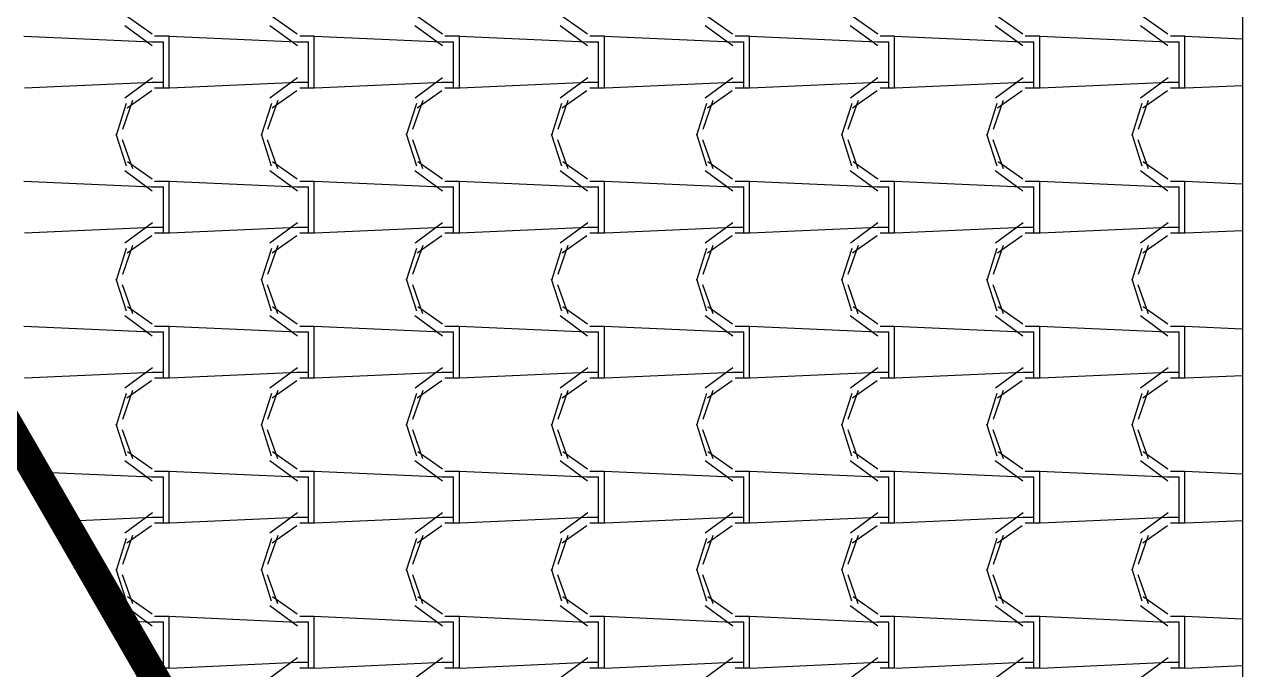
# Model space of a CAD drawing. Header units: millimetres. Extents: x -336 to -33, y -135 to 770.
# Drawn here: x -70.174 to -67.656, y 713.878 to 715.213 of the extents above; entities that cross this region are included whole.
import ezdxf

# ---------------------------------------------------------------- set-up
doc = ezdxf.new("R2010")
doc.units = ezdxf.units.MM
doc.header["$LTSCALE"] = 50
doc.header["$MEASUREMENT"] = 0
doc.layers.get('0').update_dxf_attribs({"linetype": 'CONTINUOUS'})
doc.layers.add('-HIDRO', color=8, linetype='CONTINUOUS')

# ---------------------------------------------------------------- blocks, each defined once
blk = doc.blocks.new('Seta')
at = {"const_width": 2}
blk.add_lwpolyline([(10, 15), (10, 25.981), (25, 0), (10, -25.981), (10, -15), (0, -15), (0, 15)], close=True, dxfattribs=at)

msp = doc.modelspace()

# ---------------------------------------------------------------- linework, layer by layer
at = {"layer": '-HIDRO', "linetype": 'Continuous'}
for p, q in [((-67.6556, 716.8333), (-67.6556, 710.1333)), ((-69.9611, 715.229), (-69.9101, 715.193)), ((-69.6611, 715.229), (-69.6101, 715.193)), ((-69.3611, 715.229), (-69.3101, 715.193)), ((-69.0611, 715.229), (-69.0101, 715.193)), ((-68.7611, 715.229), (-68.7101, 715.193)), ((-68.4611, 715.229), (-68.4101, 715.193)), ((-68.1611, 715.229), (-68.1101, 715.193)), ((-67.8611, 715.229), (-67.8101, 715.193)), ((-69.9669, 715.2105), (-69.9099, 715.1685)), ((-69.6669, 715.2105), (-69.6099, 715.1685)), ((-69.3669, 715.2105), (-69.3099, 715.1685)), ((-69.0669, 715.2105), (-69.0099, 715.1685)), ((-68.7669, 715.2105), (-68.7099, 715.1685)), ((-68.4669, 715.2105), (-68.4099, 715.1685)), ((-68.1669, 715.2105), (-68.1099, 715.1685)), ((-67.8669, 715.2105), (-67.8099, 715.1685)), ((-69.9112, 715.1756), (-70.1752, 715.1876)), ((-69.911, 715.1765), (-69.887, 715.1765)), ((-69.905, 715.1885), (-69.875, 715.1885)), ((-69.887, 715.0925), (-69.887, 715.1765)), ((-69.6112, 715.1756), (-69.8752, 715.1876)), ((-69.875, 715.0925), (-69.875, 715.1885)), ((-69.611, 715.1765), (-69.587, 715.1765)), ((-69.605, 715.1885), (-69.575, 715.1885)), ((-69.587, 715.0925), (-69.587, 715.1765)), ((-69.3112, 715.1756), (-69.5752, 715.1876)), ((-69.575, 715.0925), (-69.575, 715.1885)), ((-69.311, 715.1765), (-69.287, 715.1765)), ((-69.305, 715.1885), (-69.275, 715.1885)), ((-69.287, 715.0925), (-69.287, 715.1765)), ((-69.0112, 715.1756), (-69.2752, 715.1876)), ((-69.275, 715.0925), (-69.275, 715.1885)), ((-69.011, 715.1765), (-68.987, 715.1765)), ((-69.005, 715.1885), (-68.975, 715.1885)), ((-68.987, 715.0925), (-68.987, 715.1765)), ((-68.7112, 715.1756), (-68.9752, 715.1876)), ((-68.975, 715.0925), (-68.975, 715.1885)), ((-68.711, 715.1765), (-68.687, 715.1765)), ((-68.705, 715.1885), (-68.675, 715.1885)), ((-68.687, 715.0925), (-68.687, 715.1765)), ((-68.4112, 715.1756), (-68.6752, 715.1876)), ((-68.675, 715.0925), (-68.675, 715.1885)), ((-68.411, 715.1765), (-68.387, 715.1765)), ((-68.405, 715.1885), (-68.375, 715.1885)), ((-68.387, 715.0925), (-68.387, 715.1765)), ((-68.1112, 715.1756), (-68.3752, 715.1876)), ((-68.375, 715.0925), (-68.375, 715.1885)), ((-68.111, 715.1765), (-68.087, 715.1765)), ((-68.105, 715.1885), (-68.075, 715.1885)), ((-68.087, 715.0925), (-68.087, 715.1765)), ((-67.8112, 715.1756), (-68.0752, 715.1876)), ((-68.075, 715.0925), (-68.075, 715.1885)), ((-67.811, 715.1765), (-67.787, 715.1765)), ((-67.805, 715.1885), (-67.775, 715.1885)), ((-67.787, 715.0925), (-67.787, 715.1765)), ((-67.6556, 715.1822), (-67.7752, 715.1876)), ((-67.775, 715.0925), (-67.775, 715.1885)), ((-69.9097, 715.0924), (-70.1737, 715.0804)), ((-69.9095, 715.102), (-69.9665, 715.06)), ((-69.887, 715.0925), (-69.911, 715.0925)), ((-69.887, 715.0805), (-69.887, 715.0925)), ((-69.875, 715.0805), (-69.875, 715.0925)), ((-69.6097, 715.0924), (-69.8737, 715.0804)), ((-69.6095, 715.102), (-69.6665, 715.06)), ((-69.587, 715.0925), (-69.611, 715.0925)), ((-69.587, 715.0805), (-69.587, 715.0925)), ((-69.575, 715.0805), (-69.575, 715.0925)), ((-69.3097, 715.0924), (-69.5737, 715.0804)), ((-69.3095, 715.102), (-69.3665, 715.06)), ((-69.287, 715.0925), (-69.311, 715.0925)), ((-69.287, 715.0805), (-69.287, 715.0925)), ((-69.275, 715.0805), (-69.275, 715.0925)), ((-69.0097, 715.0924), (-69.2737, 715.0804)), ((-69.0095, 715.102), (-69.0665, 715.06)), ((-68.987, 715.0925), (-69.011, 715.0925)), ((-68.987, 715.0805), (-68.987, 715.0925)), ((-68.975, 715.0805), (-68.975, 715.0925)), ((-68.7097, 715.0924), (-68.9737, 715.0804)), ((-68.7095, 715.102), (-68.7665, 715.06)), ((-68.687, 715.0925), (-68.711, 715.0925)), ((-68.687, 715.0805), (-68.687, 715.0925)), ((-68.675, 715.0805), (-68.675, 715.0925)), ((-68.4097, 715.0924), (-68.6737, 715.0804)), ((-68.4095, 715.102), (-68.4665, 715.06)), ((-68.387, 715.0925), (-68.411, 715.0925)), ((-68.387, 715.0805), (-68.387, 715.0925)), ((-68.375, 715.0805), (-68.375, 715.0925)), ((-68.1097, 715.0924), (-68.3737, 715.0804)), ((-68.1095, 715.102), (-68.1665, 715.06)), ((-68.087, 715.0925), (-68.111, 715.0925)), ((-68.087, 715.0805), (-68.087, 715.0925)), ((-68.075, 715.0805), (-68.075, 715.0925)), ((-67.8097, 715.0924), (-68.0737, 715.0804)), ((-67.8095, 715.102), (-67.8665, 715.06)), ((-67.787, 715.0925), (-67.811, 715.0925)), ((-67.787, 715.0805), (-67.787, 715.0925)), ((-67.775, 715.0805), (-67.775, 715.0925)), ((-69.9111, 715.0751), (-69.9621, 715.0391)), ((-69.875, 715.0805), (-69.905, 715.0805)), ((-69.6111, 715.0751), (-69.6621, 715.0391)), ((-69.575, 715.0805), (-69.605, 715.0805)), ((-69.3111, 715.0751), (-69.3621, 715.0391)), ((-69.275, 715.0805), (-69.305, 715.0805)), ((-69.0112, 715.0751), (-69.0622, 715.0391)), ((-68.975, 715.0805), (-69.005, 715.0805)), ((-68.7112, 715.0751), (-68.7622, 715.0391)), ((-68.675, 715.0805), (-68.705, 715.0805)), ((-68.4112, 715.0751), (-68.4622, 715.0391)), ((-68.375, 715.0805), (-68.405, 715.0805)), ((-68.1112, 715.0751), (-68.1622, 715.0391)), ((-68.075, 715.0805), (-68.105, 715.0805)), ((-67.8112, 715.0751), (-67.8622, 715.0391)), ((-67.775, 715.0805), (-67.805, 715.0805)), ((-67.6556, 715.0857), (-67.7737, 715.0804)), ((-69.9637, 715.0489), (-69.9847, 714.9829)), ((-69.9506, 715.0549), (-69.9716, 714.9949)), ((-69.6637, 715.0489), (-69.6847, 714.9829)), ((-69.6506, 715.0549), (-69.6716, 714.9949)), ((-69.3637, 715.0489), (-69.3847, 714.9829)), ((-69.3506, 715.0549), (-69.3716, 714.9949)), ((-69.0637, 715.0489), (-69.0847, 714.9829)), ((-69.0506, 715.0549), (-69.0716, 714.9949)), ((-68.7637, 715.0489), (-68.7847, 714.9829)), ((-68.7506, 715.0549), (-68.7716, 714.9949)), ((-68.4637, 715.0489), (-68.4847, 714.9829)), ((-68.4506, 715.055), (-68.4716, 714.995)), ((-68.1637, 715.0489), (-68.1847, 714.9829)), ((-68.1506, 715.055), (-68.1716, 714.995)), ((-67.8637, 715.0489), (-67.8847, 714.9829)), ((-67.8506, 715.055), (-67.8716, 714.995)), ((-69.9849, 714.9861), (-69.9639, 714.9201)), ((-69.972, 714.9746), (-69.951, 714.9146)), ((-69.6849, 714.9861), (-69.6639, 714.9201)), ((-69.672, 714.9746), (-69.651, 714.9146)), ((-69.3849, 714.9861), (-69.3639, 714.9201)), ((-69.372, 714.9746), (-69.351, 714.9146)), ((-69.0849, 714.9861), (-69.0639, 714.9201)), ((-69.072, 714.9746), (-69.051, 714.9146)), ((-68.7849, 714.9861), (-68.7639, 714.9201)), ((-68.772, 714.9746), (-68.751, 714.9146)), ((-68.4849, 714.9861), (-68.4639, 714.9201)), ((-68.472, 714.9746), (-68.451, 714.9146)), ((-68.1849, 714.9861), (-68.1639, 714.9201)), ((-68.172, 714.9746), (-68.151, 714.9146)), ((-67.8849, 714.9861), (-67.8639, 714.9201)), ((-67.872, 714.9745), (-67.851, 714.9145)), ((-69.9611, 714.929), (-69.9101, 714.893)), ((-69.6611, 714.929), (-69.6101, 714.893)), ((-69.3611, 714.929), (-69.3101, 714.893)), ((-69.0611, 714.929), (-69.0101, 714.893)), ((-68.7611, 714.929), (-68.7101, 714.893)), ((-68.4611, 714.929), (-68.4101, 714.893)), ((-68.1611, 714.929), (-68.1101, 714.893)), ((-67.8611, 714.929), (-67.8101, 714.893)), ((-69.9669, 714.9105), (-69.9099, 714.8685)), ((-69.6669, 714.9105), (-69.6099, 714.8685)), ((-69.3669, 714.9105), (-69.3099, 714.8685)), ((-69.0669, 714.9105), (-69.0099, 714.8685)), ((-68.7669, 714.9105), (-68.7099, 714.8685)), ((-68.4669, 714.9105), (-68.4099, 714.8685)), ((-68.1669, 714.9105), (-68.1099, 714.8685)), ((-67.8669, 714.9105), (-67.8099, 714.8685)), ((-69.9112, 714.8756), (-70.1752, 714.8876)), ((-69.911, 714.8765), (-69.887, 714.8765)), ((-69.905, 714.8885), (-69.875, 714.8885)), ((-69.887, 714.7925), (-69.887, 714.8765)), ((-69.6112, 714.8756), (-69.8752, 714.8876)), ((-69.875, 714.7925), (-69.875, 714.8885)), ((-69.611, 714.8765), (-69.587, 714.8765)), ((-69.605, 714.8885), (-69.575, 714.8885)), ((-69.587, 714.7925), (-69.587, 714.8765)), ((-69.3112, 714.8756), (-69.5752, 714.8876)), ((-69.575, 714.7925), (-69.575, 714.8885)), ((-69.311, 714.8765), (-69.287, 714.8765)), ((-69.305, 714.8885), (-69.275, 714.8885)), ((-69.287, 714.7925), (-69.287, 714.8765)), ((-69.0112, 714.8756), (-69.2752, 714.8876)), ((-69.275, 714.7925), (-69.275, 714.8885)), ((-69.011, 714.8765), (-68.987, 714.8765)), ((-69.005, 714.8885), (-68.975, 714.8885)), ((-68.987, 714.7925), (-68.987, 714.8765)), ((-68.7112, 714.8756), (-68.9752, 714.8876)), ((-68.975, 714.7925), (-68.975, 714.8885)), ((-68.711, 714.8765), (-68.687, 714.8765)), ((-68.705, 714.8885), (-68.675, 714.8885)), ((-68.687, 714.7925), (-68.687, 714.8765)), ((-68.4112, 714.8756), (-68.6752, 714.8876)), ((-68.675, 714.7925), (-68.675, 714.8885)), ((-68.411, 714.8765), (-68.387, 714.8765)), ((-68.405, 714.8885), (-68.375, 714.8885)), ((-68.387, 714.7925), (-68.387, 714.8765)), ((-68.1112, 714.8756), (-68.3752, 714.8876)), ((-68.375, 714.7925), (-68.375, 714.8885)), ((-68.111, 714.8765), (-68.087, 714.8765)), ((-68.105, 714.8885), (-68.075, 714.8885)), ((-68.087, 714.7925), (-68.087, 714.8765)), ((-67.8112, 714.8756), (-68.0752, 714.8876)), ((-68.075, 714.7925), (-68.075, 714.8885)), ((-67.811, 714.8765), (-67.787, 714.8765)), ((-67.805, 714.8885), (-67.775, 714.8885)), ((-67.787, 714.7925), (-67.787, 714.8765)), ((-67.6556, 714.8822), (-67.7752, 714.8876)), ((-67.775, 714.7925), (-67.775, 714.8885)), ((-69.9097, 714.7924), (-70.1737, 714.7804)), ((-69.9095, 714.802), (-69.9665, 714.76)), ((-69.887, 714.7925), (-69.911, 714.7925)), ((-69.887, 714.7805), (-69.887, 714.7925)), ((-69.875, 714.7805), (-69.875, 714.7925)), ((-69.6097, 714.7924), (-69.8737, 714.7804)), ((-69.6095, 714.802), (-69.6665, 714.76)), ((-69.587, 714.7925), (-69.611, 714.7925)), ((-69.587, 714.7805), (-69.587, 714.7925)), ((-69.575, 714.7805), (-69.575, 714.7925)), ((-69.3097, 714.7924), (-69.5737, 714.7804)), ((-69.3095, 714.802), (-69.3665, 714.76)), ((-69.287, 714.7925), (-69.311, 714.7925)), ((-69.287, 714.7805), (-69.287, 714.7925)), ((-69.275, 714.7805), (-69.275, 714.7925)), ((-69.0097, 714.7924), (-69.2737, 714.7804)), ((-69.0095, 714.802), (-69.0665, 714.76)), ((-68.987, 714.7925), (-69.011, 714.7925)), ((-68.987, 714.7805), (-68.987, 714.7925)), ((-68.975, 714.7805), (-68.975, 714.7925)), ((-68.7097, 714.7924), (-68.9737, 714.7804)), ((-68.7095, 714.802), (-68.7665, 714.76)), ((-68.687, 714.7925), (-68.711, 714.7925)), ((-68.687, 714.7805), (-68.687, 714.7925)), ((-68.675, 714.7805), (-68.675, 714.7925)), ((-68.4097, 714.7924), (-68.6737, 714.7804)), ((-68.4095, 714.802), (-68.4665, 714.76)), ((-68.387, 714.7925), (-68.411, 714.7925)), ((-68.387, 714.7805), (-68.387, 714.7925)), ((-68.375, 714.7805), (-68.375, 714.7925)), ((-68.1097, 714.7924), (-68.3737, 714.7804)), ((-68.1095, 714.802), (-68.1665, 714.76)), ((-68.087, 714.7925), (-68.111, 714.7925)), ((-68.087, 714.7805), (-68.087, 714.7925)), ((-68.075, 714.7805), (-68.075, 714.7925)), ((-67.8097, 714.7924), (-68.0737, 714.7804)), ((-67.8095, 714.802), (-67.8665, 714.76)), ((-67.787, 714.7925), (-67.811, 714.7925)), ((-67.787, 714.7805), (-67.787, 714.7925)), ((-67.775, 714.7805), (-67.775, 714.7925)), ((-69.9111, 714.7751), (-69.9621, 714.7391)), ((-69.875, 714.7805), (-69.905, 714.7805)), ((-69.6111, 714.7751), (-69.6621, 714.7391)), ((-69.575, 714.7805), (-69.605, 714.7805)), ((-69.3112, 714.7751), (-69.3622, 714.7391)), ((-69.275, 714.7805), (-69.305, 714.7805)), ((-69.0112, 714.7751), (-69.0622, 714.7391)), ((-68.975, 714.7805), (-69.005, 714.7805)), ((-68.7112, 714.7751), (-68.7622, 714.7391)), ((-68.675, 714.7805), (-68.705, 714.7805)), ((-68.4112, 714.7751), (-68.4622, 714.7391)), ((-68.375, 714.7805), (-68.405, 714.7805)), ((-68.1112, 714.7751), (-68.1622, 714.7391)), ((-68.075, 714.7805), (-68.105, 714.7805)), ((-67.8112, 714.7751), (-67.8622, 714.7391)), ((-67.775, 714.7805), (-67.805, 714.7805)), ((-67.6556, 714.7857), (-67.7737, 714.7804)), ((-69.9637, 714.7489), (-69.9847, 714.6829)), ((-69.9506, 714.7549), (-69.9716, 714.6949)), ((-69.6637, 714.7489), (-69.6847, 714.6829)), ((-69.6506, 714.7549), (-69.6716, 714.6949)), ((-69.3637, 714.7489), (-69.3847, 714.6829)), ((-69.3506, 714.7549), (-69.3716, 714.6949)), ((-69.0637, 714.7489), (-69.0847, 714.6829)), ((-69.0506, 714.7549), (-69.0716, 714.6949)), ((-68.7637, 714.7489), (-68.7847, 714.6829)), ((-68.7506, 714.755), (-68.7716, 714.695)), ((-68.4637, 714.7489), (-68.4847, 714.6829)), ((-68.4506, 714.755), (-68.4716, 714.695)), ((-68.1637, 714.7489), (-68.1847, 714.6829)), ((-68.1506, 714.755), (-68.1716, 714.695)), ((-67.8637, 714.7489), (-67.8847, 714.6829)), ((-67.8506, 714.755), (-67.8716, 714.695)), ((-69.9849, 714.6861), (-69.9639, 714.6201)), ((-69.972, 714.6746), (-69.951, 714.6146)), ((-69.6849, 714.6861), (-69.6639, 714.6201)), ((-69.672, 714.6746), (-69.651, 714.6146)), ((-69.3849, 714.6861), (-69.3639, 714.6201)), ((-69.372, 714.6746), (-69.351, 714.6146)), ((-69.0849, 714.6861), (-69.0639, 714.6201)), ((-69.072, 714.6746), (-69.051, 714.6146)), ((-68.7849, 714.6861), (-68.7639, 714.6201)), ((-68.772, 714.6746), (-68.751, 714.6146)), ((-68.4849, 714.6861), (-68.4639, 714.6201)), ((-68.472, 714.6746), (-68.451, 714.6146)), ((-68.1849, 714.6861), (-68.1639, 714.6201)), ((-68.172, 714.6746), (-68.151, 714.6146)), ((-67.8849, 714.6861), (-67.8639, 714.6201)), ((-67.872, 714.6745), (-67.851, 714.6145)), ((-69.9611, 714.629), (-69.9101, 714.593)), ((-69.6611, 714.629), (-69.6101, 714.593)), ((-69.3611, 714.629), (-69.3101, 714.593)), ((-69.0611, 714.629), (-69.0101, 714.593)), ((-68.7611, 714.629), (-68.7101, 714.593)), ((-68.4611, 714.629), (-68.4101, 714.593)), ((-68.1611, 714.629), (-68.1101, 714.593)), ((-67.8611, 714.629), (-67.8101, 714.593)), ((-69.9669, 714.6105), (-69.9099, 714.5685)), ((-69.905, 714.5885), (-69.875, 714.5885)), ((-69.875, 714.4925), (-69.875, 714.5885)), ((-69.6669, 714.6105), (-69.6099, 714.5685)), ((-69.605, 714.5885), (-69.575, 714.5885)), ((-69.575, 714.4925), (-69.575, 714.5885)), ((-69.3669, 714.6105), (-69.3099, 714.5685)), ((-69.305, 714.5885), (-69.275, 714.5885)), ((-69.275, 714.4925), (-69.275, 714.5885)), ((-69.0669, 714.6105), (-69.0099, 714.5685)), ((-69.005, 714.5885), (-68.975, 714.5885)), ((-68.975, 714.4925), (-68.975, 714.5885)), ((-68.7669, 714.6105), (-68.7099, 714.5685)), ((-68.705, 714.5885), (-68.675, 714.5885)), ((-68.675, 714.4925), (-68.675, 714.5885)), ((-68.4669, 714.6105), (-68.4099, 714.5685)), ((-68.405, 714.5885), (-68.375, 714.5885)), ((-68.375, 714.4925), (-68.375, 714.5885)), ((-68.1669, 714.6105), (-68.1099, 714.5685)), ((-68.105, 714.5885), (-68.075, 714.5885)), ((-68.075, 714.4925), (-68.075, 714.5885)), ((-67.8669, 714.6105), (-67.8099, 714.5685)), ((-67.805, 714.5885), (-67.775, 714.5885)), ((-67.775, 714.4925), (-67.775, 714.5885)), ((-69.9113, 714.5756), (-70.1753, 714.5876)), ((-69.911, 714.5765), (-69.887, 714.5765)), ((-69.887, 714.4925), (-69.887, 714.5765)), ((-69.6113, 714.5756), (-69.8753, 714.5876)), ((-69.611, 714.5765), (-69.587, 714.5765)), ((-69.587, 714.4925), (-69.587, 714.5765)), ((-69.3113, 714.5756), (-69.5753, 714.5876)), ((-69.311, 714.5765), (-69.287, 714.5765)), ((-69.287, 714.4925), (-69.287, 714.5765)), ((-69.0113, 714.5756), (-69.2753, 714.5876)), ((-69.011, 714.5765), (-68.987, 714.5765)), ((-68.987, 714.4925), (-68.987, 714.5765)), ((-68.7113, 714.5756), (-68.9753, 714.5876)), ((-68.711, 714.5765), (-68.687, 714.5765)), ((-68.687, 714.4925), (-68.687, 714.5765)), ((-68.4113, 714.5756), (-68.6753, 714.5876)), ((-68.411, 714.5765), (-68.387, 714.5765)), ((-68.387, 714.4925), (-68.387, 714.5765)), ((-68.1113, 714.5756), (-68.3753, 714.5876)), ((-68.111, 714.5765), (-68.087, 714.5765)), ((-68.087, 714.4925), (-68.087, 714.5765)), ((-67.8113, 714.5756), (-68.0753, 714.5876)), ((-67.811, 714.5765), (-67.787, 714.5765)), ((-67.787, 714.4925), (-67.787, 714.5765)), ((-67.6556, 714.5822), (-67.7753, 714.5876)), ((-69.9097, 714.4924), (-70.1737, 714.4804)), ((-69.9095, 714.502), (-69.9665, 714.46)), ((-69.887, 714.4925), (-69.911, 714.4925)), ((-69.887, 714.4805), (-69.887, 714.4925)), ((-69.875, 714.4805), (-69.875, 714.4925)), ((-69.6097, 714.4924), (-69.8737, 714.4804)), ((-69.6095, 714.502), (-69.6665, 714.46)), ((-69.587, 714.4925), (-69.611, 714.4925)), ((-69.587, 714.4805), (-69.587, 714.4925)), ((-69.575, 714.4805), (-69.575, 714.4925)), ((-69.3097, 714.4924), (-69.5737, 714.4804)), ((-69.3095, 714.502), (-69.3665, 714.46)), ((-69.287, 714.4925), (-69.311, 714.4925)), ((-69.287, 714.4805), (-69.287, 714.4925)), ((-69.275, 714.4805), (-69.275, 714.4925)), ((-69.0097, 714.4924), (-69.2737, 714.4804)), ((-69.0095, 714.502), (-69.0665, 714.46)), ((-68.987, 714.4925), (-69.011, 714.4925)), ((-68.987, 714.4805), (-68.987, 714.4925)), ((-68.975, 714.4805), (-68.975, 714.4925)), ((-68.7097, 714.4924), (-68.9737, 714.4804)), ((-68.7095, 714.502), (-68.7665, 714.46)), ((-68.687, 714.4925), (-68.711, 714.4925)), ((-68.687, 714.4805), (-68.687, 714.4925)), ((-68.675, 714.4805), (-68.675, 714.4925)), ((-68.4097, 714.4924), (-68.6737, 714.4804)), ((-68.4095, 714.502), (-68.4665, 714.46)), ((-68.387, 714.4925), (-68.411, 714.4925)), ((-68.387, 714.4805), (-68.387, 714.4925)), ((-68.375, 714.4805), (-68.375, 714.4925)), ((-68.1097, 714.4924), (-68.3737, 714.4804)), ((-68.1095, 714.502), (-68.1665, 714.46)), ((-68.087, 714.4925), (-68.111, 714.4925)), ((-68.087, 714.4805), (-68.087, 714.4925)), ((-68.075, 714.4805), (-68.075, 714.4925)), ((-67.8096, 714.4924), (-68.0737, 714.4804)), ((-67.8095, 714.502), (-67.8665, 714.46)), ((-67.787, 714.4925), (-67.811, 714.4925)), ((-67.787, 714.4805), (-67.787, 714.4925)), ((-67.775, 714.4805), (-67.775, 714.4925)), ((-69.9112, 714.4751), (-69.9622, 714.4391)), ((-69.875, 714.4805), (-69.905, 714.4805)), ((-69.6112, 714.4751), (-69.6622, 714.4391)), ((-69.575, 714.4805), (-69.605, 714.4805)), ((-69.3112, 714.4751), (-69.3622, 714.4391)), ((-69.275, 714.4805), (-69.305, 714.4805)), ((-69.0112, 714.4751), (-69.0622, 714.4391)), ((-68.975, 714.4805), (-69.005, 714.4805)), ((-68.7112, 714.4751), (-68.7622, 714.4391)), ((-68.675, 714.4805), (-68.705, 714.4805)), ((-68.4112, 714.4751), (-68.4622, 714.4391)), ((-68.375, 714.4805), (-68.405, 714.4805)), ((-68.1112, 714.4751), (-68.1622, 714.4391)), ((-68.075, 714.4805), (-68.105, 714.4805)), ((-67.8112, 714.4751), (-67.8622, 714.4391)), ((-67.775, 714.4805), (-67.805, 714.4805)), ((-67.6556, 714.4857), (-67.7736, 714.4804)), ((-69.9637, 714.4489), (-69.9847, 714.3829)), ((-69.9506, 714.4549), (-69.9716, 714.3949)), ((-69.6637, 714.4489), (-69.6847, 714.3829)), ((-69.6506, 714.4549), (-69.6716, 714.3949)), ((-69.3637, 714.4489), (-69.3847, 714.3829)), ((-69.3506, 714.4549), (-69.3716, 714.3949)), ((-69.0637, 714.4489), (-69.0847, 714.3829)), ((-69.0506, 714.4549), (-69.0716, 714.3949)), ((-68.7637, 714.4489), (-68.7847, 714.3829)), ((-68.7506, 714.455), (-68.7716, 714.395)), ((-68.4637, 714.4489), (-68.4847, 714.3829)), ((-68.4506, 714.455), (-68.4716, 714.395)), ((-68.1637, 714.4489), (-68.1847, 714.3829)), ((-68.1506, 714.455), (-68.1716, 714.395)), ((-67.8637, 714.4489), (-67.8847, 714.3829)), ((-67.8506, 714.455), (-67.8716, 714.395)), ((-69.9849, 714.3861), (-69.9639, 714.3201)), ((-69.972, 714.3746), (-69.951, 714.3146)), ((-69.6849, 714.3861), (-69.6639, 714.3201)), ((-69.672, 714.3746), (-69.651, 714.3146)), ((-69.3849, 714.3861), (-69.3639, 714.3201)), ((-69.372, 714.3746), (-69.351, 714.3146)), ((-69.0849, 714.3861), (-69.0639, 714.3201)), ((-69.072, 714.3746), (-69.051, 714.3146)), ((-68.7849, 714.3861), (-68.7639, 714.3201)), ((-68.772, 714.3746), (-68.751, 714.3146)), ((-68.4849, 714.3861), (-68.4639, 714.3201)), ((-68.472, 714.3746), (-68.451, 714.3146)), ((-68.1849, 714.3861), (-68.1639, 714.3201)), ((-68.172, 714.3746), (-68.151, 714.3146)), ((-67.8849, 714.3861), (-67.8639, 714.3201)), ((-67.872, 714.3746), (-67.851, 714.3146)), ((-69.9611, 714.329), (-69.9101, 714.293)), ((-69.6611, 714.329), (-69.6101, 714.293)), ((-69.3611, 714.329), (-69.3101, 714.293)), ((-69.0611, 714.329), (-69.0101, 714.293)), ((-68.7611, 714.329), (-68.7101, 714.293)), ((-68.4611, 714.329), (-68.4101, 714.293)), ((-68.1611, 714.329), (-68.1101, 714.293)), ((-67.8611, 714.329), (-67.8101, 714.293)), ((-69.9113, 714.2756), (-70.1511, 714.2865)), ((-69.9669, 714.3105), (-69.9099, 714.2685)), ((-69.905, 714.2885), (-69.875, 714.2885)), ((-69.6113, 714.2756), (-69.8753, 714.2876)), ((-69.875, 714.1925), (-69.875, 714.2885)), ((-69.6669, 714.3105), (-69.6099, 714.2685)), ((-69.605, 714.2885), (-69.575, 714.2885)), ((-69.3113, 714.2756), (-69.5753, 714.2876)), ((-69.575, 714.1925), (-69.575, 714.2885)), ((-69.3669, 714.3105), (-69.3099, 714.2685)), ((-69.305, 714.2885), (-69.275, 714.2885)), ((-69.0113, 714.2756), (-69.2753, 714.2876)), ((-69.275, 714.1925), (-69.275, 714.2885)), ((-69.0669, 714.3105), (-69.0099, 714.2685)), ((-69.005, 714.2885), (-68.975, 714.2885)), ((-68.7113, 714.2756), (-68.9753, 714.2876)), ((-68.975, 714.1925), (-68.975, 714.2885)), ((-68.7669, 714.3105), (-68.7099, 714.2685)), ((-68.705, 714.2885), (-68.675, 714.2885)), ((-68.4113, 714.2756), (-68.6753, 714.2876)), ((-68.675, 714.1925), (-68.675, 714.2885)), ((-68.4669, 714.3105), (-68.4099, 714.2685)), ((-68.405, 714.2885), (-68.375, 714.2885)), ((-68.1113, 714.2756), (-68.3753, 714.2876)), ((-68.375, 714.1925), (-68.375, 714.2885)), ((-68.1669, 714.3105), (-68.1099, 714.2685)), ((-68.105, 714.2885), (-68.075, 714.2885)), ((-67.8113, 714.2756), (-68.0753, 714.2876)), ((-68.075, 714.1925), (-68.075, 714.2885)), ((-67.8669, 714.3105), (-67.8099, 714.2685)), ((-67.805, 714.2885), (-67.775, 714.2885)), ((-67.6556, 714.2822), (-67.7753, 714.2876)), ((-67.775, 714.1925), (-67.775, 714.2885)), ((-69.911, 714.2765), (-69.887, 714.2765)), ((-69.887, 714.1925), (-69.887, 714.2765)), ((-69.611, 714.2765), (-69.587, 714.2765)), ((-69.587, 714.1925), (-69.587, 714.2765)), ((-69.311, 714.2765), (-69.287, 714.2765)), ((-69.287, 714.1925), (-69.287, 714.2765)), ((-69.011, 714.2765), (-68.987, 714.2765)), ((-68.987, 714.1925), (-68.987, 714.2765)), ((-68.711, 714.2765), (-68.687, 714.2765)), ((-68.687, 714.1925), (-68.687, 714.2765)), ((-68.411, 714.2765), (-68.387, 714.2765)), ((-68.387, 714.1925), (-68.387, 714.2765)), ((-68.111, 714.2765), (-68.087, 714.2765)), ((-68.087, 714.1925), (-68.087, 714.2765)), ((-67.811, 714.2765), (-67.787, 714.2765)), ((-67.787, 714.1925), (-67.787, 714.2765)), ((-69.9096, 714.1924), (-70.092, 714.1841)), ((-69.9095, 714.202), (-69.9665, 714.16)), ((-69.887, 714.1925), (-69.911, 714.1925)), ((-69.887, 714.1805), (-69.887, 714.1925)), ((-69.875, 714.1805), (-69.875, 714.1925)), ((-69.6096, 714.1924), (-69.8736, 714.1804)), ((-69.6095, 714.202), (-69.6665, 714.16)), ((-69.587, 714.1925), (-69.611, 714.1925)), ((-69.587, 714.1805), (-69.587, 714.1925)), ((-69.575, 714.1805), (-69.575, 714.1925)), ((-69.3096, 714.1924), (-69.5736, 714.1804)), ((-69.3095, 714.202), (-69.3665, 714.16)), ((-69.287, 714.1925), (-69.311, 714.1925)), ((-69.287, 714.1805), (-69.287, 714.1925)), ((-69.275, 714.1805), (-69.275, 714.1925)), ((-69.0096, 714.1924), (-69.2736, 714.1804)), ((-69.0095, 714.202), (-69.0665, 714.16)), ((-68.987, 714.1925), (-69.011, 714.1925)), ((-68.987, 714.1805), (-68.987, 714.1925)), ((-68.975, 714.1805), (-68.975, 714.1925)), ((-68.7096, 714.1924), (-68.9736, 714.1804)), ((-68.7095, 714.202), (-68.7665, 714.16)), ((-68.687, 714.1925), (-68.711, 714.1925)), ((-68.687, 714.1805), (-68.687, 714.1925)), ((-68.675, 714.1805), (-68.675, 714.1925)), ((-68.4096, 714.1924), (-68.6736, 714.1804)), ((-68.4095, 714.202), (-68.4665, 714.16)), ((-68.387, 714.1925), (-68.411, 714.1925)), ((-68.387, 714.1805), (-68.387, 714.1925)), ((-68.375, 714.1805), (-68.375, 714.1925)), ((-68.1096, 714.1924), (-68.3736, 714.1804)), ((-68.1095, 714.202), (-68.1665, 714.16)), ((-68.087, 714.1925), (-68.111, 714.1925)), ((-68.087, 714.1805), (-68.087, 714.1925)), ((-68.075, 714.1805), (-68.075, 714.1925)), ((-67.8096, 714.1924), (-68.0736, 714.1804)), ((-67.8095, 714.202), (-67.8665, 714.16)), ((-67.787, 714.1925), (-67.811, 714.1925)), ((-67.787, 714.1805), (-67.787, 714.1925)), ((-67.775, 714.1805), (-67.775, 714.1925)), ((-67.6556, 714.1857), (-67.7736, 714.1804)), ((-69.9112, 714.1751), (-69.9622, 714.1391)), ((-69.875, 714.1805), (-69.905, 714.1805)), ((-69.6112, 714.1751), (-69.6622, 714.1391)), ((-69.575, 714.1805), (-69.605, 714.1805)), ((-69.3112, 714.1751), (-69.3622, 714.1391)), ((-69.275, 714.1805), (-69.305, 714.1805)), ((-69.0112, 714.1751), (-69.0622, 714.1391)), ((-68.975, 714.1805), (-69.005, 714.1805)), ((-68.7112, 714.1751), (-68.7622, 714.1391)), ((-68.675, 714.1805), (-68.705, 714.1805)), ((-68.4112, 714.1751), (-68.4622, 714.1391)), ((-68.375, 714.1805), (-68.405, 714.1805)), ((-68.1112, 714.1751), (-68.1622, 714.1391)), ((-68.075, 714.1805), (-68.105, 714.1805)), ((-67.8112, 714.1751), (-67.8622, 714.1391)), ((-67.775, 714.1805), (-67.805, 714.1805)), ((-69.9637, 714.1489), (-69.9847, 714.0829)), ((-69.9506, 714.1549), (-69.9716, 714.0949)), ((-69.6637, 714.1489), (-69.6847, 714.0829)), ((-69.6506, 714.1549), (-69.6716, 714.0949)), ((-69.3637, 714.1489), (-69.3847, 714.0829)), ((-69.3506, 714.1549), (-69.3716, 714.0949)), ((-69.0637, 714.1489), (-69.0847, 714.0829)), ((-69.0506, 714.1549), (-69.0716, 714.0949)), ((-68.7637, 714.1489), (-68.7847, 714.0829)), ((-68.7506, 714.155), (-68.7716, 714.095)), ((-68.4637, 714.1489), (-68.4847, 714.0829)), ((-68.4506, 714.155), (-68.4716, 714.095)), ((-68.1637, 714.1489), (-68.1847, 714.0829)), ((-68.1506, 714.155), (-68.1716, 714.095)), ((-67.8637, 714.1489), (-67.8847, 714.0829)), ((-67.8506, 714.155), (-67.8716, 714.095)), ((-69.9849, 714.0861), (-69.9639, 714.0201)), ((-69.6849, 714.0861), (-69.6639, 714.0201)), ((-69.3849, 714.0861), (-69.3639, 714.0201)), ((-69.0849, 714.0861), (-69.0639, 714.0201)), ((-68.7849, 714.0861), (-68.7639, 714.0201)), ((-68.4849, 714.0861), (-68.4639, 714.0201)), ((-68.1849, 714.0861), (-68.1639, 714.0201)), ((-67.8849, 714.0861), (-67.8639, 714.0201)), ((-69.972, 714.0746), (-69.951, 714.0146)), ((-69.672, 714.0746), (-69.651, 714.0146)), ((-69.372, 714.0746), (-69.351, 714.0146)), ((-69.072, 714.0746), (-69.051, 714.0146)), ((-68.772, 714.0746), (-68.751, 714.0146)), ((-68.472, 714.0746), (-68.451, 714.0146)), ((-68.172, 714.0746), (-68.151, 714.0146)), ((-67.872, 714.0746), (-67.851, 714.0146)), ((-69.9669, 714.0105), (-69.9099, 713.9685)), ((-69.9611, 714.029), (-69.9101, 713.993)), ((-69.6669, 714.0105), (-69.6099, 713.9685)), ((-69.6611, 714.029), (-69.6101, 713.993)), ((-69.3669, 714.0105), (-69.3099, 713.9685)), ((-69.3611, 714.029), (-69.3101, 713.993)), ((-69.0669, 714.0105), (-69.0099, 713.9685)), ((-69.0611, 714.029), (-69.0101, 713.993)), ((-68.7669, 714.0105), (-68.7099, 713.9685)), ((-68.7611, 714.029), (-68.7101, 713.993)), ((-68.4669, 714.0105), (-68.4099, 713.9685)), ((-68.4611, 714.029), (-68.4101, 713.993)), ((-68.1669, 714.0105), (-68.1099, 713.9685)), ((-68.1611, 714.029), (-68.1101, 713.993)), ((-67.8669, 714.0105), (-67.8099, 713.9685)), ((-67.8611, 714.029), (-67.8101, 713.993)), ((-69.905, 713.9885), (-69.875, 713.9885)), ((-69.6113, 713.9756), (-69.8753, 713.9876)), ((-69.875, 713.8925), (-69.875, 713.9885)), ((-69.605, 713.9885), (-69.575, 713.9885)), ((-69.3113, 713.9756), (-69.5753, 713.9876)), ((-69.575, 713.8925), (-69.575, 713.9885)), ((-69.305, 713.9885), (-69.275, 713.9885)), ((-69.0113, 713.9756), (-69.2753, 713.9876)), ((-69.275, 713.8925), (-69.275, 713.9885)), ((-69.005, 713.9885), (-68.975, 713.9885)), ((-68.7113, 713.9756), (-68.9753, 713.9876)), ((-68.975, 713.8925), (-68.975, 713.9885)), ((-68.705, 713.9885), (-68.675, 713.9885)), ((-68.4113, 713.9756), (-68.6753, 713.9876)), ((-68.675, 713.8925), (-68.675, 713.9885)), ((-68.405, 713.9885), (-68.375, 713.9885)), ((-68.1113, 713.9756), (-68.3753, 713.9876)), ((-68.375, 713.8925), (-68.375, 713.9885)), ((-68.105, 713.9885), (-68.075, 713.9885)), ((-67.8113, 713.9756), (-68.0753, 713.9876)), ((-68.075, 713.8925), (-68.075, 713.9885)), ((-67.805, 713.9885), (-67.775, 713.9885)), ((-67.6556, 713.9822), (-67.7753, 713.9876)), ((-67.775, 713.8925), (-67.775, 713.9885)), ((-69.9113, 713.9756), (-69.9732, 713.9784)), ((-69.911, 713.9765), (-69.887, 713.9765)), ((-69.887, 713.8925), (-69.887, 713.9765)), ((-69.611, 713.9765), (-69.587, 713.9765)), ((-69.587, 713.8925), (-69.587, 713.9765)), ((-69.311, 713.9765), (-69.287, 713.9765)), ((-69.287, 713.8925), (-69.287, 713.9765)), ((-69.011, 713.9765), (-68.987, 713.9765)), ((-68.987, 713.8925), (-68.987, 713.9765)), ((-68.711, 713.9765), (-68.687, 713.9765)), ((-68.687, 713.8925), (-68.687, 713.9765)), ((-68.411, 713.9765), (-68.387, 713.9765)), ((-68.387, 713.8925), (-68.387, 713.9765)), ((-68.111, 713.9765), (-68.087, 713.9765)), ((-68.087, 713.8925), (-68.087, 713.9765)), ((-67.811, 713.9765), (-67.787, 713.9765)), ((-67.787, 713.8925), (-67.787, 713.9765)), ((-69.9095, 713.902), (-69.9233, 713.8919)), ((-69.9096, 713.8924), (-69.9232, 713.8918)), ((-69.887, 713.8925), (-69.911, 713.8925)), ((-69.887, 713.8805), (-69.887, 713.8925)), ((-69.875, 713.8805), (-69.875, 713.8925)), ((-69.6096, 713.8924), (-69.8736, 713.8804)), ((-69.6095, 713.902), (-69.6665, 713.86)), ((-69.587, 713.8925), (-69.611, 713.8925)), ((-69.587, 713.8805), (-69.587, 713.8925)), ((-69.575, 713.8805), (-69.575, 713.8925)), ((-69.3096, 713.8924), (-69.5736, 713.8804)), ((-69.3095, 713.902), (-69.3665, 713.86)), ((-69.287, 713.8925), (-69.311, 713.8925)), ((-69.287, 713.8805), (-69.287, 713.8925)), ((-69.275, 713.8805), (-69.275, 713.8925)), ((-69.0096, 713.8924), (-69.2736, 713.8804)), ((-69.0095, 713.902), (-69.0665, 713.86)), ((-68.987, 713.8925), (-69.011, 713.8925)), ((-68.987, 713.8805), (-68.987, 713.8925)), ((-68.975, 713.8805), (-68.975, 713.8925)), ((-68.7096, 713.8924), (-68.9736, 713.8804)), ((-68.7095, 713.902), (-68.7665, 713.86)), ((-68.687, 713.8925), (-68.711, 713.8925)), ((-68.687, 713.8805), (-68.687, 713.8925)), ((-68.675, 713.8805), (-68.675, 713.8925)), ((-68.4096, 713.8924), (-68.6736, 713.8804)), ((-68.4095, 713.902), (-68.4665, 713.86)), ((-68.387, 713.8925), (-68.411, 713.8925)), ((-68.387, 713.8805), (-68.387, 713.8925)), ((-68.375, 713.8805), (-68.375, 713.8925)), ((-68.1096, 713.8924), (-68.3736, 713.8804)), ((-68.1095, 713.902), (-68.1665, 713.86)), ((-68.087, 713.8925), (-68.111, 713.8925)), ((-68.087, 713.8805), (-68.087, 713.8925)), ((-68.075, 713.8805), (-68.075, 713.8925)), ((-67.8096, 713.8924), (-68.0736, 713.8804)), ((-67.8095, 713.902), (-67.8665, 713.86)), ((-67.787, 713.8925), (-67.811, 713.8925)), ((-67.787, 713.8805), (-67.787, 713.8925)), ((-67.775, 713.8805), (-67.775, 713.8925)), ((-67.6556, 713.8857), (-67.7736, 713.8804)), ((-69.875, 713.8805), (-69.905, 713.8805)), ((-69.575, 713.8805), (-69.605, 713.8805)), ((-69.275, 713.8805), (-69.305, 713.8805)), ((-68.975, 713.8805), (-69.005, 713.8805)), ((-68.675, 713.8805), (-68.705, 713.8805)), ((-68.375, 713.8805), (-68.405, 713.8805)), ((-68.075, 713.8805), (-68.105, 713.8805)), ((-67.775, 713.8805), (-67.805, 713.8805))]:
    msp.add_line(p, q, dxfattribs=at)

# ---------------------------------------------------------------- block references
at = {"layer": '-HIDRO', "xscale": 0.03057599999997219, "yscale": 0.03057599999997219, "zscale": 0.03057599999997219}
msp.add_blockref('Seta', (-70.5538, 713.66), dxfattribs=at)

doc.saveas('drawing.dxf')
